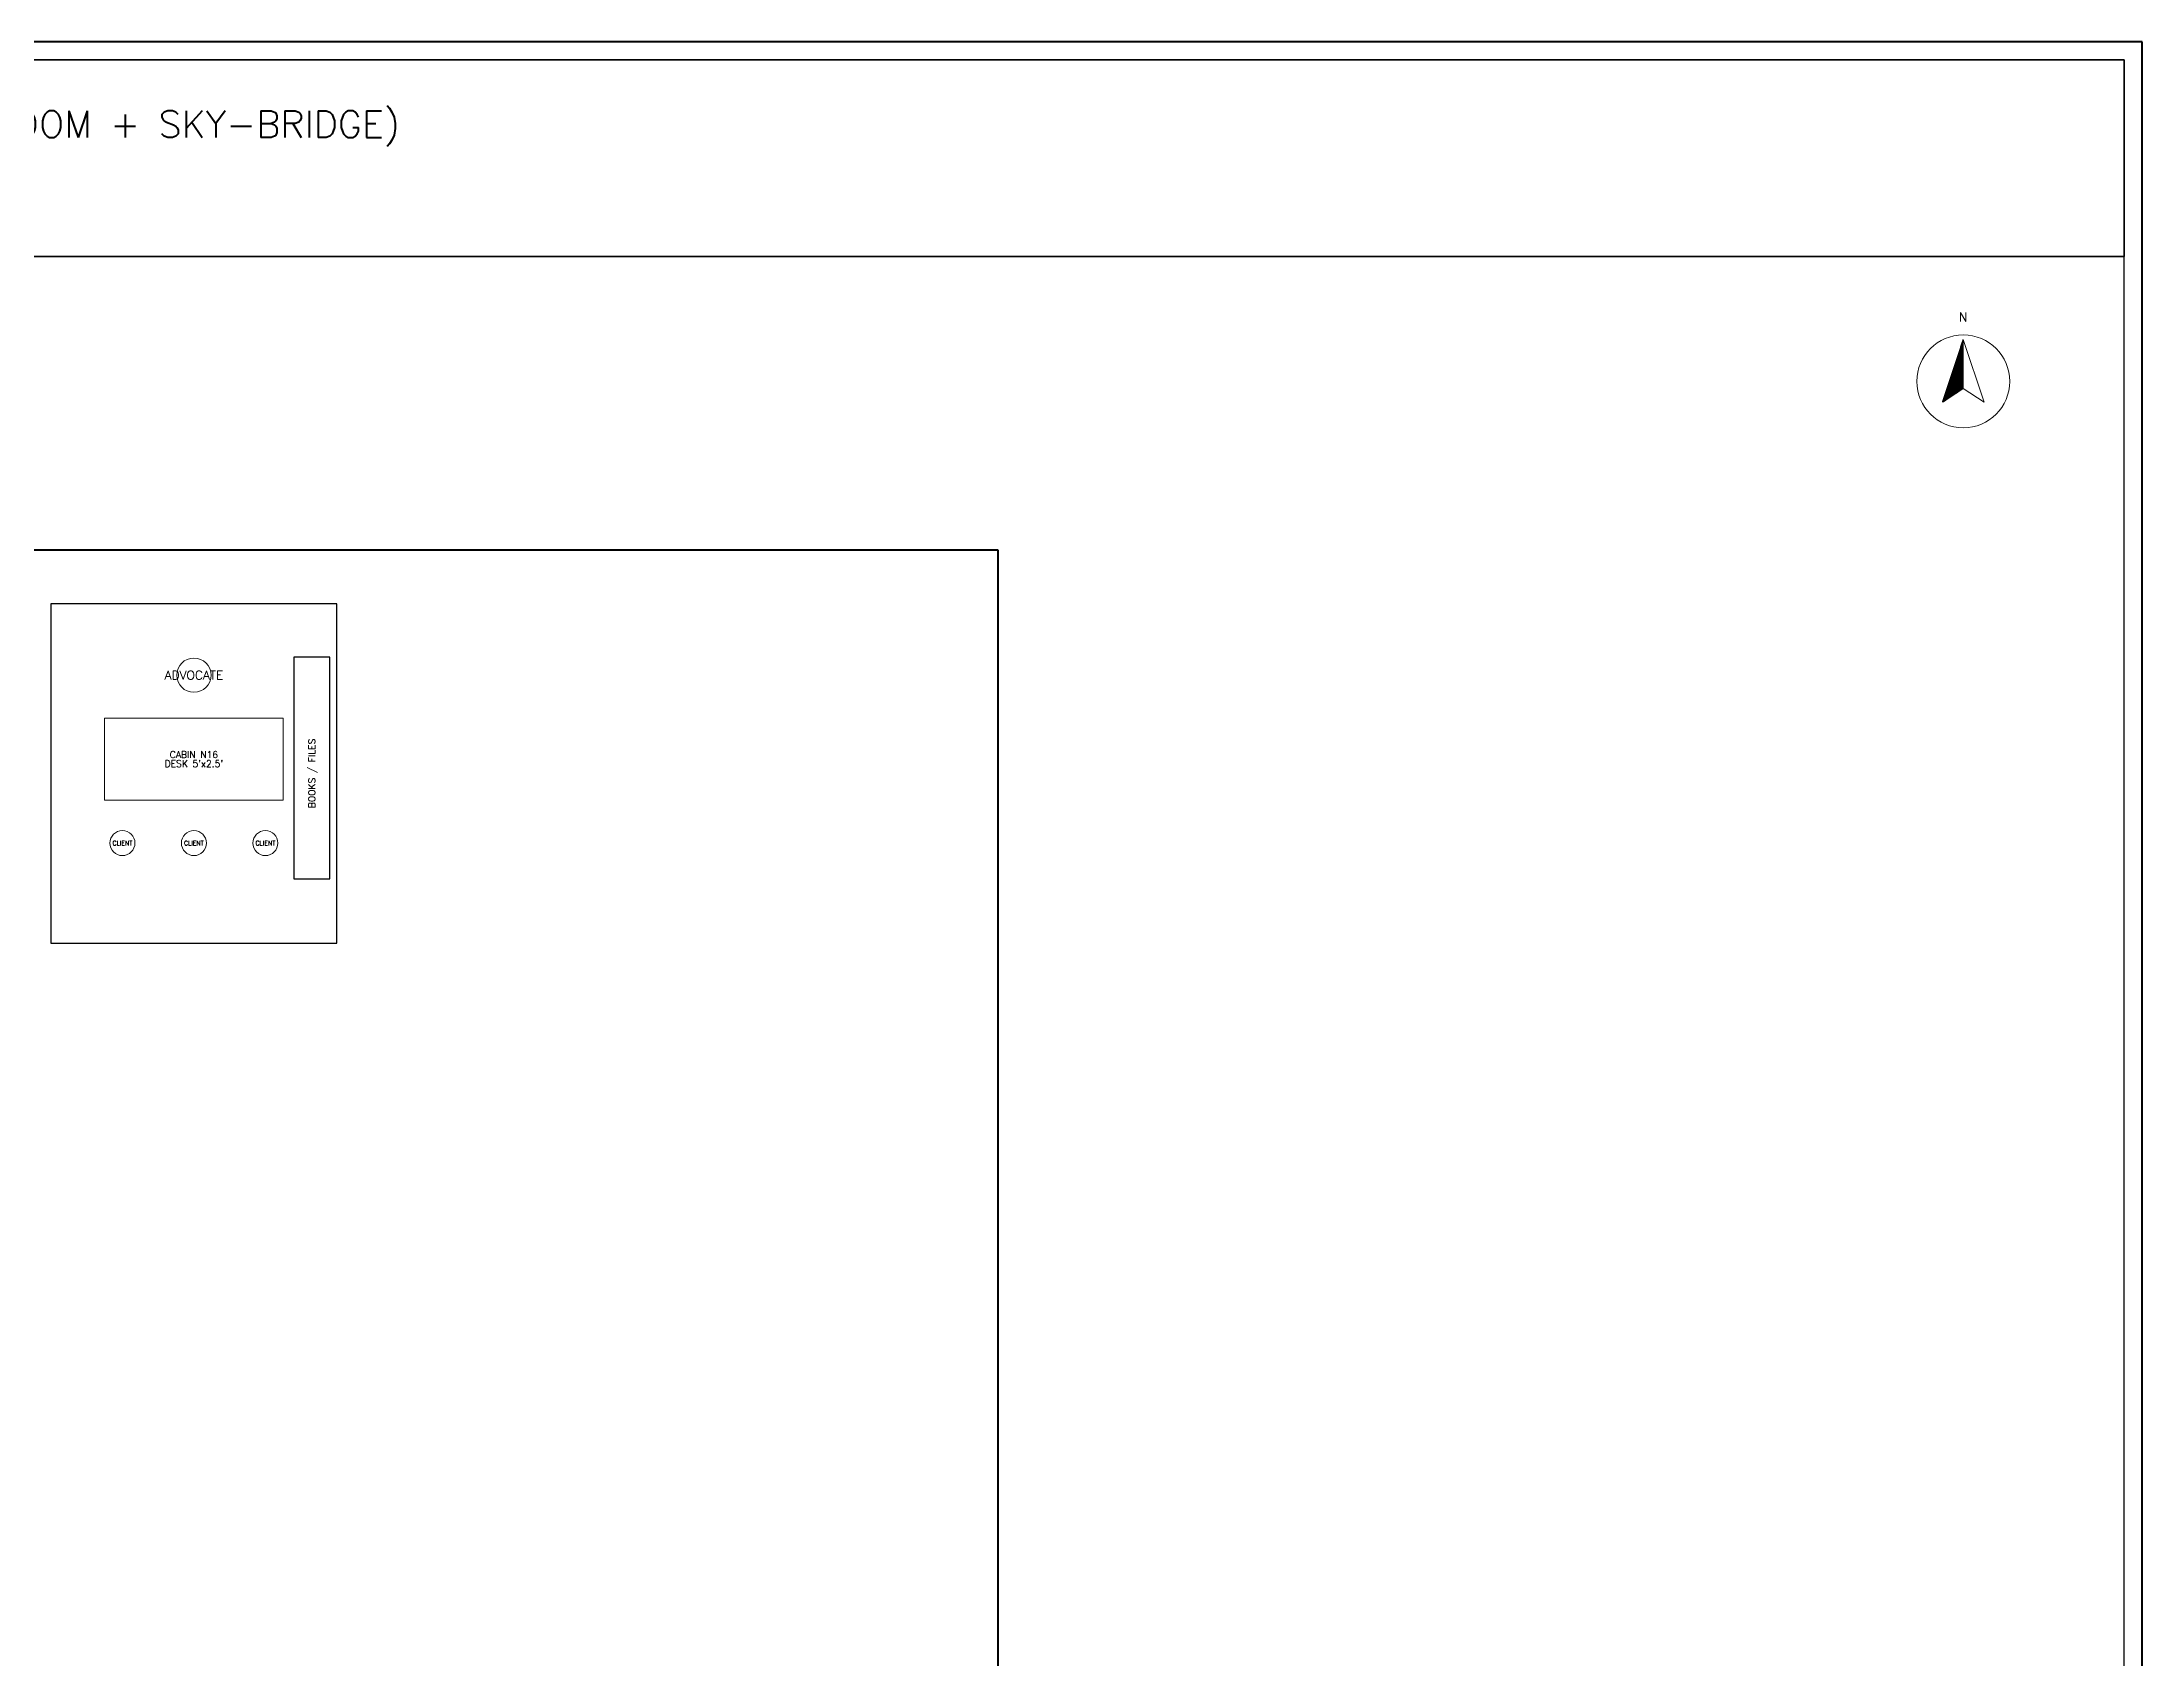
# Model space of a CAD drawing. Header units: inches. Extents: x 0 to 1800, y 0 to 1191.
# Drawn here: x 1095 to 1800, y 648 to 1191 of the extents above; entities that cross this region are included whole.
import ezdxf
from ezdxf.enums import TextEntityAlignment as Align

# ---------------------------------------------------------------- set-up
doc = ezdxf.new("R2010")
doc.units = ezdxf.units.IN
doc.header["$MEASUREMENT"] = 0
for name, color, linetype in [('A-DOOR', 2, 'Continuous'), ('A-FURN', 1, 'Continuous'), ('A-TEXT-TTL', 7, 'Continuous'), ('A-TTLB', 7, 'Continuous'), ('A-WALL', 7, 'Continuous')]:
    doc.layers.add(name, color=color, linetype=linetype)
doc.styles.add('SIMPLEX', font='simplex.shx')

msp = doc.modelspace()

# ---------------------------------------------------------------- hatches: boundary and pattern name
at = {"layer": 'A-TTLB'}
h = msp.add_hatch(dxfattribs=at)
h.set_pattern_fill('SOLID')
h.paths.add_polyline_path([(1740, 1090.701), (1732.98, 1069.641), (1740, 1074.321)])

# ---------------------------------------------------------------- linework, layer by layer
at = {"layer": 'A-DOOR', "lineweight": 30}
msp.add_line((1098, 888), (1134, 888), dxfattribs=at)
at = {"layer": 'A-FURN'}
for p, q in [((1191.6, 984), (1179.6, 984)), ((1179.6, 984), (1179.6, 909.6)), ((1191.6, 909.6), (1191.6, 984)), ((1179.6, 909.6), (1191.6, 909.6))]:
    msp.add_line(p, q, dxfattribs=at)
at = {"layer": 'A-FURN', "lineweight": 20}
for p, q in [((1176, 963.6), (1116, 963.6)), ((1116, 963.6), (1116, 936)), ((1176, 936), (1176, 963.6)), ((1116, 936), (1176, 936))]:
    msp.add_line(p, q, dxfattribs=at)
msp.add_circle((1146, 978), 5.76, dxfattribs=at)
at = {"layer": 'A-FURN', "lineweight": 15}
for centre in [(1122, 921.6), (1146, 921.6), (1170, 921.6)]:
    msp.add_circle(centre, 4.2, dxfattribs=at)
at = {"layer": 'A-TTLB', "lineweight": 50}
for p, q in [((1800, 1190.661), (0, 1190.661)), ((1800, 0), (1800, 1190.661))]:
    msp.add_line(p, q, dxfattribs=at)
at = {"layer": 'A-TTLB', "lineweight": 25}
for p, q in [((1794, 1184.661), (6, 1184.661)), ((1794, 6), (1794, 1184.661))]:
    msp.add_line(p, q, dxfattribs=at)
at = {"layer": 'A-TTLB', "lineweight": 35}
for p, q in [((1794, 1184.661), (6, 1184.661)), ((1794, 1118.661), (1794, 1184.661)), ((6, 1118.661), (1794, 1118.661))]:
    msp.add_line(p, q, dxfattribs=at)
at = {"layer": 'A-TTLB', "lineweight": 20}
for p, q in [((1740, 1090.701), (1747.02, 1069.641)), ((1747.02, 1069.641), (1740, 1074.321))]:
    msp.add_line(p, q, dxfattribs=at)
msp.add_circle((1740, 1076.661), 15.6, dxfattribs=at)
at = {"layer": 'A-WALL', "lineweight": 50}
for p, q in [((1416, 1020), (336, 1020)), ((1416, 132), (1416, 1020))]:
    msp.add_line(p, q, dxfattribs=at)
at = {"layer": 'A-WALL', "lineweight": 30}
for p, q in [((1194, 1002), (1098, 1002)), ((1098, 1002), (1098, 888)), ((1194, 888), (1194, 1002)), ((1098, 888), (1194, 888))]:
    msp.add_line(p, q, dxfattribs=at)

# ---------------------------------------------------------------- texts
at = {"layer": 'A-FURN', "style": 'SIMPLEX'}
for s, height, p in [('ADVOCATE', 3, (1146, 978)), ('CABIN N16', 2.25, (1146, 951.319)), ("DESK 5'x2.5'", 2.25, (1146, 948.281)), ('CLIENT', 1.5, (1122, 921.6)), ('CLIENT', 1.5, (1146, 921.6)), ('CLIENT', 1.5, (1170, 921.6))]:
    msp.add_text(s, height=height, dxfattribs=at).set_placement(p, align=Align.MIDDLE_CENTER)
msp.add_text('BOOKS / FILES', height=2.25, rotation=90, dxfattribs=at).set_placement((1185.6, 945), align=Align.MIDDLE_CENTER)
at = {"layer": 'A-TEXT-TTL', "style": 'SIMPLEX'}
for s, height, p in [('SHEET 08 OF 16  -  OPTION 2 - PLOT 1 FIRST FLOOR PLAN (60 BAYS + BAR ROOM + SKY-BRIDGE)', 9, (900, 1163.061)), ('N', 3, (1740, 1098.261))]:
    msp.add_text(s, height=height, dxfattribs=at).set_placement(p, align=Align.MIDDLE_CENTER)

doc.saveas('drawing.dxf')
